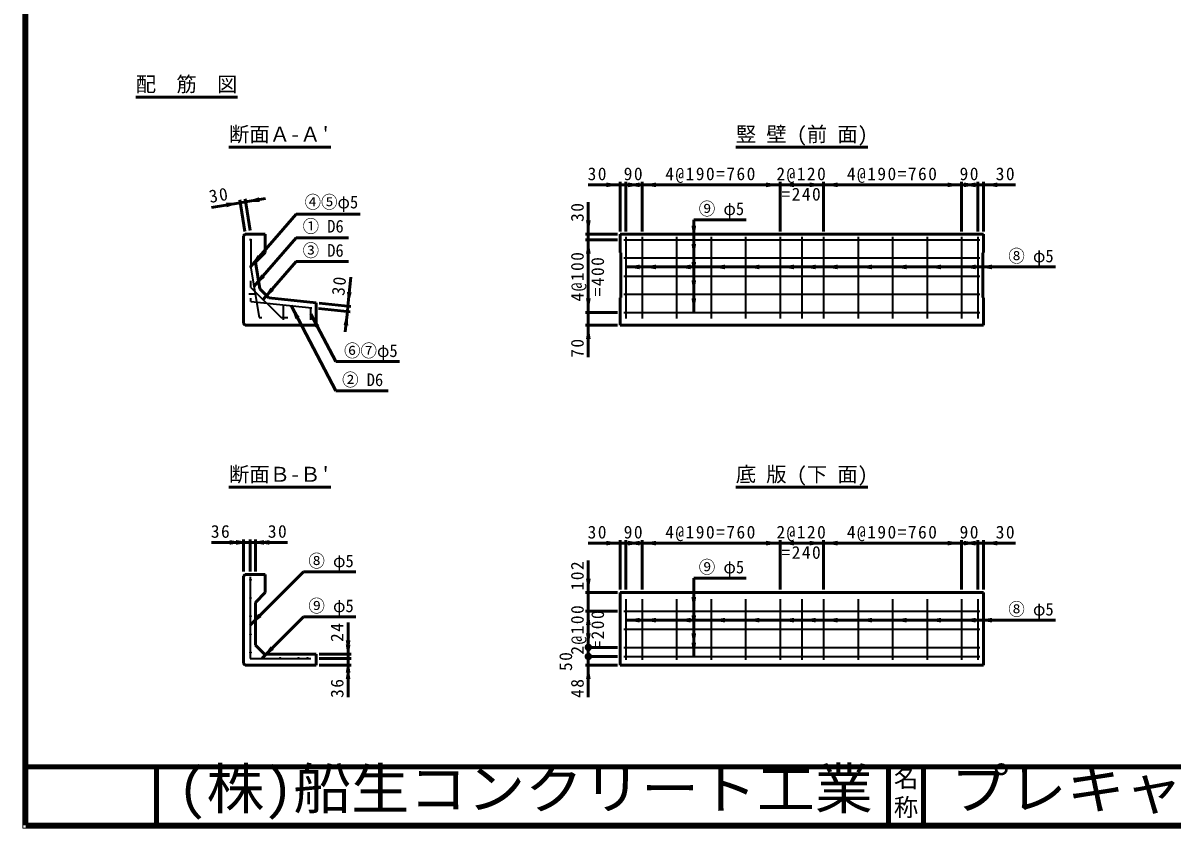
# Model space of a CAD drawing. Units: millimetres, scale not verified. Extents: x 100 to 4105, y 100 to 2870.
# Drawn here: x 100 to 2078, y 100 to 1485 of the extents above; entities that cross this region are included whole.
import ezdxf
from ezdxf.enums import TextEntityAlignment as Align

# ---------------------------------------------------------------- set-up
doc = ezdxf.new("R2010")
doc.units = ezdxf.units.MM
doc.header["$LTSCALE"] = 5
doc.layers.add('V-nasSTD', color=7, linetype='Continuous', lineweight=50)
doc.styles.add('ＭＳ ゴシック', font='')
doc.styles.get('ＭＳ ゴシック').set_extended_font_data('MS Gothic')

msp = doc.modelspace()

# ---------------------------------------------------------------- hatches: boundary and pattern name
at = {"layer": 'V-nasSTD'}
for points in [[(1104.109, 1206.524), (1104.109, 1202.524), (1128.109, 1206.524), (1104.109, 1210.524)], [(1161.484, 1206.524), (1161.484, 1202.524), (1137.484, 1206.524), (1161.484, 1210.524)], [(1141.609, 1206.524), (1141.609, 1210.524), (1165.609, 1206.524), (1141.609, 1202.524)], [(1189.609, 1206.524), (1189.609, 1202.524), (1165.609, 1206.524), (1189.609, 1210.524)], [(1379.109, 1206.524), (1379.109, 1210.524), (1403.109, 1206.524), (1379.109, 1202.524)], [(1427.109, 1206.524), (1427.109, 1202.524), (1403.109, 1206.524), (1427.109, 1210.524)], [(1454.109, 1206.524), (1454.109, 1210.524), (1478.109, 1206.524), (1454.109, 1202.524)], [(1502.109, 1206.524), (1502.109, 1210.524), (1478.109, 1206.524), (1502.109, 1202.524)], [(1691.609, 1206.524), (1691.609, 1202.524), (1715.609, 1206.524), (1691.609, 1210.524)], [(1739.609, 1206.524), (1739.609, 1210.524), (1715.609, 1206.524), (1739.609, 1202.524)], [(1719.734, 1206.524), (1719.734, 1202.524), (1743.734, 1206.524), (1719.734, 1210.524)], [(1777.109, 1206.524), (1777.109, 1202.524), (1753.109, 1206.524), (1777.109, 1210.524)], [(450.219, 1171.902), (449.57, 1175.849), (473.901, 1175.795), (450.868, 1167.955)], [(506.834, 1181.209), (507.483, 1177.262), (483.152, 1177.316), (506.185, 1185.156)], [(1073.109, 1145.524), (1077.109, 1145.524), (1073.109, 1121.524), (1069.109, 1145.524)], [(1254.672, 1136.149), (1250.672, 1136.149), (1254.672, 1112.149), (1258.672, 1136.149)], [(1073.109, 1088.149), (1069.109, 1088.149), (1073.109, 1112.149), (1077.109, 1088.149)], [(1254.672, 1104.899), (1250.672, 1104.899), (1254.672, 1080.899), (1258.672, 1104.899)], [(507.131, 1083.391), (510.151, 1080.768), (491.391, 1065.274), (504.112, 1086.014)], [(1161.484, 1065.274), (1161.484, 1069.274), (1137.484, 1065.274), (1161.484, 1061.274)], [(1189.609, 1065.274), (1189.609, 1069.274), (1165.609, 1065.274), (1189.609, 1061.274)], [(1248.984, 1065.274), (1248.984, 1069.274), (1224.984, 1065.274), (1248.984, 1061.274)], [(1254.672, 1073.649), (1250.672, 1073.649), (1254.672, 1049.649), (1258.672, 1073.649)], [(1308.359, 1065.274), (1308.359, 1069.274), (1284.359, 1065.274), (1308.359, 1061.274)], [(1367.734, 1065.274), (1367.734, 1069.274), (1343.734, 1065.274), (1367.734, 1061.274)], [(1427.109, 1065.274), (1427.109, 1069.274), (1403.109, 1065.274), (1427.109, 1061.274)], [(1464.609, 1065.274), (1464.609, 1069.274), (1440.609, 1065.274), (1464.609, 1061.274)], [(1502.109, 1065.274), (1502.109, 1069.274), (1478.109, 1065.274), (1502.109, 1061.274)], [(1561.484, 1065.274), (1561.484, 1069.274), (1537.484, 1065.274), (1561.484, 1061.274)], [(1620.859, 1065.274), (1620.859, 1069.274), (1596.859, 1065.274), (1620.859, 1061.274)], [(1680.234, 1065.274), (1680.234, 1069.274), (1656.234, 1065.274), (1680.234, 1061.274)], [(1739.609, 1065.274), (1739.609, 1069.274), (1715.609, 1065.274), (1739.609, 1061.274)], [(1767.734, 1065.274), (1767.734, 1069.274), (1743.734, 1065.274), (1767.734, 1061.274)], [(513.323, 1049.85), (516.343, 1047.226), (497.583, 1031.733), (510.304, 1052.473)], [(528.945, 1027.162), (531.965, 1024.539), (513.205, 1009.045), (525.926, 1029.786)], [(1254.672, 1042.399), (1250.672, 1042.399), (1254.672, 1018.399), (1258.672, 1042.399)], [(661.794, 1021.902), (657.816, 1022.315), (659.315, 998.03), (665.773, 1021.489)], [(1073.109, 1011.149), (1077.109, 1011.149), (1073.109, 987.149), (1069.109, 1011.149)], [(1254.672, 1011.149), (1250.672, 1011.149), (1254.672, 987.149), (1258.672, 1011.149)], [(572.506, 977.538), (568.965, 975.676), (561.334, 998.78), (576.046, 979.4)], [(606.406, 963.081), (602.866, 961.219), (595.234, 984.323), (609.946, 964.943)], [(655.868, 964.834), (659.846, 964.421), (658.347, 988.705), (651.889, 965.247)], [(1073.109, 941.274), (1077.109, 941.274), (1073.109, 965.274), (1069.109, 941.274)], [(455.609, 591.35), (455.609, 587.35), (479.609, 591.35), (455.609, 595.35)], [(466.859, 591.35), (466.859, 587.35), (490.859, 591.35), (466.859, 595.35)], [(514.859, 591.35), (514.859, 587.35), (490.859, 591.35), (514.859, 595.35)], [(524.234, 591.35), (524.234, 587.35), (500.234, 591.35), (524.234, 595.35)], [(1104.109, 590.1), (1104.109, 586.1), (1128.109, 590.1), (1104.109, 594.1)], [(1161.484, 590.1), (1161.484, 586.1), (1137.484, 590.1), (1161.484, 594.1)], [(1141.609, 590.1), (1141.609, 594.1), (1165.609, 590.1), (1141.609, 586.1)], [(1189.609, 590.1), (1189.609, 586.1), (1165.609, 590.1), (1189.609, 594.1)], [(1379.109, 590.1), (1379.109, 594.1), (1403.109, 590.1), (1379.109, 586.1)], [(1427.109, 590.1), (1427.109, 586.1), (1403.109, 590.1), (1427.109, 594.1)], [(1454.109, 590.1), (1454.109, 594.1), (1478.109, 590.1), (1454.109, 586.1)], [(1502.109, 590.1), (1502.109, 594.1), (1478.109, 590.1), (1502.109, 586.1)], [(1691.609, 590.1), (1691.609, 586.1), (1715.609, 590.1), (1691.609, 594.1)], [(1739.609, 590.1), (1739.609, 594.1), (1715.609, 590.1), (1739.609, 586.1)], [(1719.734, 590.1), (1719.734, 586.1), (1743.734, 590.1), (1719.734, 594.1)], [(1777.109, 590.1), (1777.109, 586.1), (1753.109, 590.1), (1777.109, 594.1)], [(492.422, 526.975, 1), (490.859, 526.975, 1)], [(1073.109, 529.1), (1077.109, 529.1), (1073.109, 505.1), (1069.109, 529.1)], [(492.422, 495.725, 1), (490.859, 495.725, 1)], [(1254.672, 497.225), (1250.672, 497.225), (1254.672, 473.225), (1258.672, 497.225)], [(507.83, 465.821), (510.658, 462.992), (490.859, 448.85), (505.001, 468.649)], [(492.422, 464.475, 1), (490.859, 464.475, 1)], [(1073.109, 449.225), (1069.109, 449.225), (1073.109, 473.225), (1077.109, 449.225)], [(1161.484, 457.6), (1161.484, 461.6), (1137.484, 457.6), (1161.484, 453.6)], [(1189.609, 457.6), (1189.609, 461.6), (1165.609, 457.6), (1189.609, 453.6)], [(1248.984, 457.6), (1248.984, 461.6), (1224.984, 457.6), (1248.984, 453.6)], [(1254.672, 465.975), (1250.672, 465.975), (1254.672, 441.975), (1258.672, 465.975)], [(1308.359, 457.6), (1308.359, 461.6), (1284.359, 457.6), (1308.359, 453.6)], [(1367.734, 457.6), (1367.734, 461.6), (1343.734, 457.6), (1367.734, 453.6)], [(1427.109, 457.6), (1427.109, 461.6), (1403.109, 457.6), (1427.109, 453.6)], [(1464.609, 457.6), (1464.609, 461.6), (1440.609, 457.6), (1464.609, 453.6)], [(1502.109, 457.6), (1502.109, 461.6), (1478.109, 457.6), (1502.109, 453.6)], [(1561.484, 457.6), (1561.484, 461.6), (1537.484, 457.6), (1561.484, 453.6)], [(1620.859, 457.6), (1620.859, 461.6), (1596.859, 457.6), (1620.859, 453.6)], [(1680.234, 457.6), (1680.234, 461.6), (1656.234, 457.6), (1680.234, 453.6)], [(1739.609, 457.6), (1739.609, 461.6), (1715.609, 457.6), (1739.609, 453.6)], [(1767.734, 457.6), (1767.734, 461.6), (1743.734, 457.6), (1767.734, 453.6)], [(492.422, 433.225, 1), (490.859, 433.225, 1)], [(659.609, 422.85), (655.609, 422.85), (659.609, 398.85), (663.609, 422.85)], [(659.609, 415.35), (655.609, 415.35), (659.609, 391.35), (663.609, 415.35)], [(1073.109, 434.725), (1077.109, 434.725), (1073.109, 410.725), (1069.109, 434.725)], [(1254.672, 434.725), (1250.672, 434.725), (1254.672, 410.725), (1258.672, 434.725)], [(1254.672, 419.1), (1250.672, 419.1), (1254.672, 395.1), (1258.672, 419.1)], [(492.422, 401.975, 1), (490.859, 401.975, 1)], [(529.007, 409.654), (531.836, 406.826), (512.037, 392.684), (526.179, 412.483)], [(512.266, 392.131, 1), (510.703, 392.131, 1)], [(543.516, 392.131, 1), (541.953, 392.131, 1)], [(574.766, 392.131, 1), (573.203, 392.131, 1)], [(590.391, 392.131, 1), (588.828, 392.131, 1)], [(659.609, 367.35), (663.609, 367.35), (659.609, 391.35), (655.609, 367.35)], [(659.609, 356.1), (663.609, 356.1), (659.609, 380.1), (655.609, 356.1)], [(1073.109, 356.1), (1077.109, 356.1), (1073.109, 380.1), (1069.109, 356.1)]]:
    msp.add_hatch(color=256, dxfattribs=at).paths.add_polyline_path(points)

# ---------------------------------------------------------------- linework, layer by layer
at = {"layer": 'V-nasSTD', "lineweight": 100}
for p, q in [((105, 2865), (105, 105)), ((105, 205), (4100, 205)), ((330, 205), (330, 105)), ((1590, 205), (1590, 105)), ((1650, 205), (1650, 105)), ((105, 105), (4100, 105))]:
    msp.add_line(p, q, dxfattribs=at)
at = {"layer": 'V-nasSTD'}
for p, q in [((294.063, 1357.543), (469.063, 1357.543)), ((454.609, 1271.524), (629.609, 1271.524)), ((1326.859, 1271.524), (1554.359, 1271.524)), ((1128.109, 1206.524), (1073.109, 1206.524)), ((1128.109, 1211.524), (1128.109, 1126.524)), ((1137.484, 1206.524), (1128.109, 1206.524)), ((1137.484, 1211.524), (1137.484, 1126.524)), ((1165.609, 1206.524), (1137.484, 1206.524)), ((1165.609, 1211.524), (1165.609, 1126.524)), ((1403.109, 1206.524), (1165.609, 1206.524)), ((1403.109, 1211.524), (1403.109, 1126.524)), ((1478.109, 1206.524), (1403.109, 1206.524)), ((1478.109, 1211.524), (1478.109, 1126.524)), ((1478.109, 1206.524), (1715.609, 1206.524)), ((1715.609, 1211.524), (1715.609, 1126.524)), ((1715.609, 1206.524), (1743.734, 1206.524)), ((1743.734, 1211.524), (1743.734, 1126.524)), ((1743.734, 1206.524), (1753.109, 1206.524)), ((1753.109, 1211.524), (1753.109, 1126.524)), ((1753.109, 1206.524), (1808.109, 1206.524)), ((424.563, 1167.685), (473.901, 1175.795)), ((473.09, 1180.729), (482.012, 1126.457)), ((473.901, 1175.795), (483.152, 1177.316)), ((482.341, 1182.25), (491.262, 1127.978)), ((483.152, 1177.316), (517.689, 1182.993)), ((1073.109, 1121.524), (1073.109, 1176.524)), ((570.394, 1156.206), (491.391, 1065.274)), ((570.394, 1156.206), (680.394, 1156.206)), ((1254.672, 1146.524), (1254.672, 987.149)), ((1254.672, 1146.524), (1344.672, 1146.524)), ((482.422, 1121.524), (479.609, 1118.711)), ((479.609, 1118.711), (479.609, 968.086)), ((517.109, 1121.524), (482.422, 1121.524)), ((570.394, 1115.538), (497.583, 1031.733)), ((517.109, 1090.274), (517.109, 1121.524)), ((570.394, 1115.538), (660.394, 1115.538)), ((1068.109, 1121.524), (1123.109, 1121.524)), ((1123.109, 1112.149), (1068.109, 1112.149)), ((1073.109, 1112.149), (1073.109, 1121.524)), ((1073.109, 1112.149), (1073.109, 987.149)), ((1753.109, 1121.524), (1128.109, 1121.524)), ((1128.109, 1121.524), (1128.109, 1090.274)), ((1753.109, 1121.524), (1753.109, 1090.274)), ((517.109, 1090.274), (500.234, 1073.399)), ((1128.109, 1090.274), (1128.891, 1089.492)), ((1128.891, 1012.93), (1128.891, 1089.492)), ((1753.109, 1090.274), (1752.328, 1089.492)), ((1752.328, 1012.93), (1752.328, 1089.492)), ((500.234, 1073.399), (507.734, 1027.774)), ((570.394, 1074.869), (513.205, 1009.045)), ((570.394, 1074.869), (660.394, 1074.869)), ((1137.484, 1065.274), (1877.484, 1065.274)), ((664.48, 1047.763), (659.315, 998.03)), ((507.734, 1027.774), (523.359, 1012.149)), ((523.359, 1012.149), (604.609, 1003.711)), ((1128.109, 1012.149), (1128.891, 1012.93)), ((1128.109, 1012.149), (1128.109, 965.274)), ((1753.109, 1012.149), (1752.328, 1012.93)), ((1753.109, 965.274), (1753.109, 1012.149)), ((561.334, 998.78), (638.346, 852.352)), ((604.609, 965.274), (604.609, 1003.711)), ((608.614, 993.87), (663.32, 988.189)), ((609.583, 1003.195), (664.288, 997.514)), ((659.315, 998.03), (658.347, 988.705)), ((595.234, 984.323), (638.346, 902.352)), ((658.347, 988.705), (654.732, 953.893)), ((1123.109, 987.149), (1068.109, 987.149)), ((1073.109, 965.274), (1073.109, 987.149)), ((479.609, 968.086), (482.422, 965.274)), ((482.422, 965.274), (604.609, 965.274)), ((1123.109, 965.274), (1068.109, 965.274)), ((1073.109, 965.274), (1073.109, 910.274)), ((1128.109, 965.274), (1753.109, 965.274)), ((638.346, 902.352), (748.346, 902.352)), ((638.346, 852.352), (728.346, 852.352)), ((454.609, 686.35), (629.609, 686.35)), ((1326.859, 686.35), (1554.359, 686.35)), ((479.609, 596.35), (479.609, 541.35)), ((490.859, 596.35), (490.859, 541.35)), ((500.234, 596.35), (500.234, 541.35)), ((1128.109, 595.1), (1128.109, 510.1)), ((1137.484, 595.1), (1137.484, 510.1)), ((1165.609, 595.1), (1165.609, 510.1)), ((1403.109, 595.1), (1403.109, 510.1)), ((1478.109, 595.1), (1478.109, 510.1)), ((1715.609, 595.1), (1715.609, 510.1)), ((1743.734, 595.1), (1743.734, 510.1)), ((1753.109, 595.1), (1753.109, 510.1)), ((479.609, 591.35), (424.609, 591.35)), ((490.859, 591.35), (479.609, 591.35)), ((500.234, 591.35), (490.859, 591.35)), ((500.234, 591.35), (555.234, 591.35)), ((1128.109, 590.1), (1073.109, 590.1)), ((1137.484, 590.1), (1128.109, 590.1)), ((1165.609, 590.1), (1137.484, 590.1)), ((1403.109, 590.1), (1165.609, 590.1)), ((1478.109, 590.1), (1403.109, 590.1)), ((1478.109, 590.1), (1715.609, 590.1)), ((1715.609, 590.1), (1743.734, 590.1)), ((1743.734, 590.1), (1753.109, 590.1)), ((1753.109, 590.1), (1808.109, 590.1)), ((1073.109, 505.1), (1073.109, 560.1)), ((482.422, 536.35), (479.609, 533.538)), ((517.109, 536.35), (482.422, 536.35)), ((490.859, 448.85), (582.747, 540.738)), ((517.109, 536.35), (517.109, 505.1)), ((582.747, 540.738), (672.747, 540.738)), ((479.609, 533.538), (479.609, 382.913)), ((1254.672, 530.1), (1254.672, 395.1)), ((1254.672, 530.1), (1344.672, 530.1)), ((517.109, 505.1), (500.234, 488.225)), ((1068.109, 505.1), (1123.109, 505.1)), ((1073.109, 473.225), (1073.109, 505.1)), ((1128.109, 505.1), (1128.109, 380.1)), ((1753.109, 505.1), (1128.109, 505.1)), ((1753.109, 380.1), (1753.109, 505.1)), ((500.234, 488.225), (500.234, 414.475)), ((582.747, 463.394), (512.037, 392.684)), ((582.747, 463.394), (672.747, 463.394)), ((1123.109, 473.225), (1068.109, 473.225)), ((1073.109, 473.225), (1073.109, 410.725)), ((1137.484, 457.6), (1877.484, 457.6)), ((659.609, 398.85), (659.609, 453.85)), ((500.234, 414.475), (515.859, 398.85)), ((515.859, 398.85), (604.609, 398.85)), ((604.609, 380.1), (604.609, 398.85)), ((664.609, 398.85), (609.609, 398.85)), ((659.609, 391.35), (659.609, 398.85)), ((1123.109, 410.725), (1068.109, 410.725)), ((1073.109, 395.1), (1073.109, 410.725)), ((479.609, 382.913), (482.422, 380.1)), ((482.422, 380.1), (604.609, 380.1)), ((664.609, 391.35), (609.609, 391.35)), ((664.609, 380.1), (609.609, 380.1)), ((659.609, 380.1), (659.609, 391.35)), ((659.609, 380.1), (659.609, 325.1)), ((1123.109, 395.1), (1068.109, 395.1)), ((1123.109, 380.1), (1068.109, 380.1)), ((1073.109, 380.1), (1073.109, 395.1)), ((1073.109, 380.1), (1073.109, 325.1)), ((1753.109, 380.1), (1128.109, 380.1))]:
    msp.add_line(p, q, dxfattribs=at)
at = {"layer": 'V-nasSTD', "lineweight": 35}
for p, q in [((492.921, 1112.149), (489.859, 1112.149)), ((492.421, 1112.807), (492.422, 1063.128)), ((1134.359, 1112.149), (1746.859, 1112.149)), ((1137.484, 1117.149), (1137.484, 976.524)), ((1165.609, 1117.149), (1165.609, 976.524)), ((1224.984, 1117.149), (1224.984, 976.524)), ((1284.359, 1117.149), (1284.359, 976.524)), ((1343.734, 1117.149), (1343.734, 976.524)), ((1403.109, 1117.149), (1403.109, 976.524)), ((1440.609, 1117.149), (1440.609, 976.524)), ((1478.109, 1117.149), (1478.109, 976.524)), ((1537.484, 1117.149), (1537.484, 976.524)), ((1596.859, 1117.149), (1596.859, 976.524)), ((1656.234, 1117.149), (1656.234, 976.524)), ((1715.609, 1117.149), (1715.609, 976.524)), ((1743.734, 1117.149), (1743.734, 976.524)), ((1134.359, 1080.899), (1746.859, 1080.899)), ((492.922, 1065.274), (489.859, 1065.274)), ((492.422, 1063.128), (506.401, 978.086)), ((1134.359, 1049.649), (1746.859, 1049.649)), ((492.422, 1029.828), (492.422, 1041.678)), ((492.422, 1029.828), (544.164, 978.086)), ((500.28, 1018.399), (488.859, 1018.399)), ((492.422, 1005.936), (492.422, 1011.458)), ((1134.359, 1018.399), (1746.859, 1018.399)), ((492.422, 1005.936), (597.274, 995.048)), ((548.359, 974.524), (548.359, 1000.627)), ((595.234, 974.524), (595.234, 995.759)), ((506.401, 978.086), (511.165, 978.086)), ((544.164, 978.086), (556.014, 978.086)), ((1134.359, 987.149), (1746.859, 987.149)), ((490.859, 531.975), (490.859, 391.35)), ((1137.484, 493.85), (1137.484, 389.163)), ((1165.609, 493.85), (1165.609, 389.163)), ((1224.984, 493.85), (1224.984, 389.163)), ((1284.359, 493.85), (1284.359, 389.163)), ((1343.734, 493.85), (1343.734, 389.163)), ((1403.109, 493.85), (1403.109, 389.163)), ((1440.609, 493.85), (1440.609, 389.163)), ((1478.109, 493.85), (1478.109, 389.163)), ((1537.484, 493.85), (1537.484, 389.163)), ((1596.859, 493.85), (1596.859, 389.163)), ((1656.234, 493.85), (1656.234, 389.163)), ((1715.609, 493.85), (1715.609, 389.163)), ((1743.734, 493.85), (1743.734, 389.163)), ((1134.359, 473.225), (1746.859, 473.225)), ((1134.359, 441.975), (1746.859, 441.975)), ((1134.359, 410.725), (1746.859, 410.725)), ((490.859, 391.35), (595.547, 391.35)), ((1134.359, 395.1), (1746.859, 395.1))]:
    msp.add_line(p, q, dxfattribs=at)
at = {"layer": 'V-nasSTD', "lineweight": 13}
msp.add_lwpolyline([(100, 100), (100, 2870), (4105, 2870), (4105, 100)], close=True, dxfattribs=at)
at = {"layer": 'V-nasSTD', "lineweight": 35}
for centre in [(491.641, 526.975), (491.641, 526.975), (491.641, 495.725), (491.641, 495.725), (491.641, 464.475), (491.641, 464.475), (491.641, 433.225), (491.641, 433.225), (491.641, 401.975), (491.641, 401.975), (511.484, 392.131), (511.484, 392.131), (542.734, 392.131), (542.734, 392.131), (573.984, 392.131), (573.984, 392.131), (589.609, 392.131), (589.609, 392.131)]:
    msp.add_circle(centre, 0.781, dxfattribs=at)
at = {"layer": 'V-nasSTD'}
for centre in [(1073.109, 410.725), (1073.109, 395.1)]:
    msp.add_circle(centre, 4, dxfattribs=at)

# ---------------------------------------------------------------- texts
at = {"layer": 'V-nasSTD', "style": 'ＭＳ ゴシック'}
for s, p in [('配\u3000筋\u3000図', (381.563, 1392.543)), ("断面Ａ-Ａ'", (542.109, 1306.524)), ('竪 壁 (前 面)', (1440.609, 1306.524)), ("断面Ｂ-Ｂ'", (542.109, 721.35)), ('底 版 (下 面)', (1440.609, 721.35))]:
    msp.add_text(s, height=25.66, dxfattribs=at).set_placement(p, align=Align.TOP_CENTER)
at = {"layer": 'V-nasSTD', "style": 'ＭＳ ゴシック', "width": 0.95}
for s, p in [('④⑤φ5', (630.838, 1187.895)), ('⑨ φ5', (1302.195, 1176.332)), ('① D6', (616.679, 1146.286)), ('③ D6', (616.679, 1104.677)), ('⑧ φ5', (1835.008, 1095.082)), ('⑥⑦φ5', (698.79, 932.16)), ('② D6', (684.631, 882.16)), ('⑧ φ5', (630.271, 570.546)), ('⑨ φ5', (1302.195, 559.908)), ('⑨ φ5', (630.271, 493.202)), ('⑧ φ5', (1835.008, 487.408))]:
    msp.add_text(s, height=21.85, dxfattribs=at).set_placement(p, align=Align.TOP_CENTER)
at = {"layer": 'V-nasSTD', "style": 'ＭＳ ゴシック', "width": 1.05}
for s, p in [('(株)船生コンクリート工業', (366, 202.55)), ('プレキャストウォール', (1697, 202.47))]:
    msp.add_text(s, height=69.65, dxfattribs=at).set_placement(p, align=Align.TOP_LEFT)
at = {"layer": 'V-nasSTD', "style": 'ＭＳ ゴシック'}
for s, p in [('名', (1598.982, 200.999)), ('称', (1598.976, 151.01))]:
    msp.add_text(s, height=30.79, dxfattribs=at).set_placement(p, align=Align.TOP_LEFT)
at = {"layer": 'V-nasSTD', "char_height": 21.99, "attachment_point": 2, "style": 'ＭＳ ゴシック'}
for s, insert in [('\\T1.17;30', (1089.359, 1236.524)), ('\\T1.17;90', (1151.547, 1236.524)), ('\\T1.17;4@190=760', (1284.359, 1236.524)), ('\\T1.17;2@120', (1440.609, 1236.524)), ('\\T1.17;4@190=760', (1596.859, 1236.524)), ('\\T1.17;90', (1729.672, 1236.524)), ('\\T1.17;30', (1791.859, 1236.524)), ('\\T1.17;=240', (1440.609, 1201.524)), ('\\T1.17;36', (440.859, 621.35)), ('\\T1.17;30', (538.984, 621.35)), ('\\T1.17;30', (1089.359, 620.1)), ('\\T1.17;90', (1151.547, 620.1)), ('\\T1.17;4@190=760', (1284.359, 620.1)), ('\\T1.17;2@120', (1440.609, 620.1)), ('\\T1.17;4@190=760', (1596.859, 620.1)), ('\\T1.17;90', (1729.672, 620.1)), ('\\T1.17;30', (1791.859, 620.1)), ('\\T1.17;=240', (1440.609, 585.1))]:
    msp.add_mtext(s, dxfattribs=dict(at, insert=insert))
for s, insert, rotation in [('\\T1.17;30', (435.732, 1199.924), 9.335), ('\\T1.17;30', (1043.109, 1160.274), 90), ('\\T1.17;4@100', (1043.109, 1049.649), 90), ('\\T1.17;=400', (1078.109, 1049.649), 90), ('\\T1.17;30', (632.962, 1034.698), 84.071), ('\\T1.17;70', (1043.109, 926.524), 90), ('\\T1.17;102', (1043.109, 535.1), 90), ('\\T1.17;2@100', (1043.109, 441.975), 90), ('\\T1.17;=200', (1078.109, 441.975), 90), ('\\T1.17;24', (629.609, 437.6), 90), ('\\T1.17;50', (1023.109, 387.6), 90), ('\\T1.17;36', (629.609, 341.35), 90), ('\\T1.17;48', (1043.109, 341.35), 90)]:
    msp.add_mtext(s, dxfattribs=dict(at, insert=insert, rotation=rotation))

doc.saveas('drawing.dxf')
